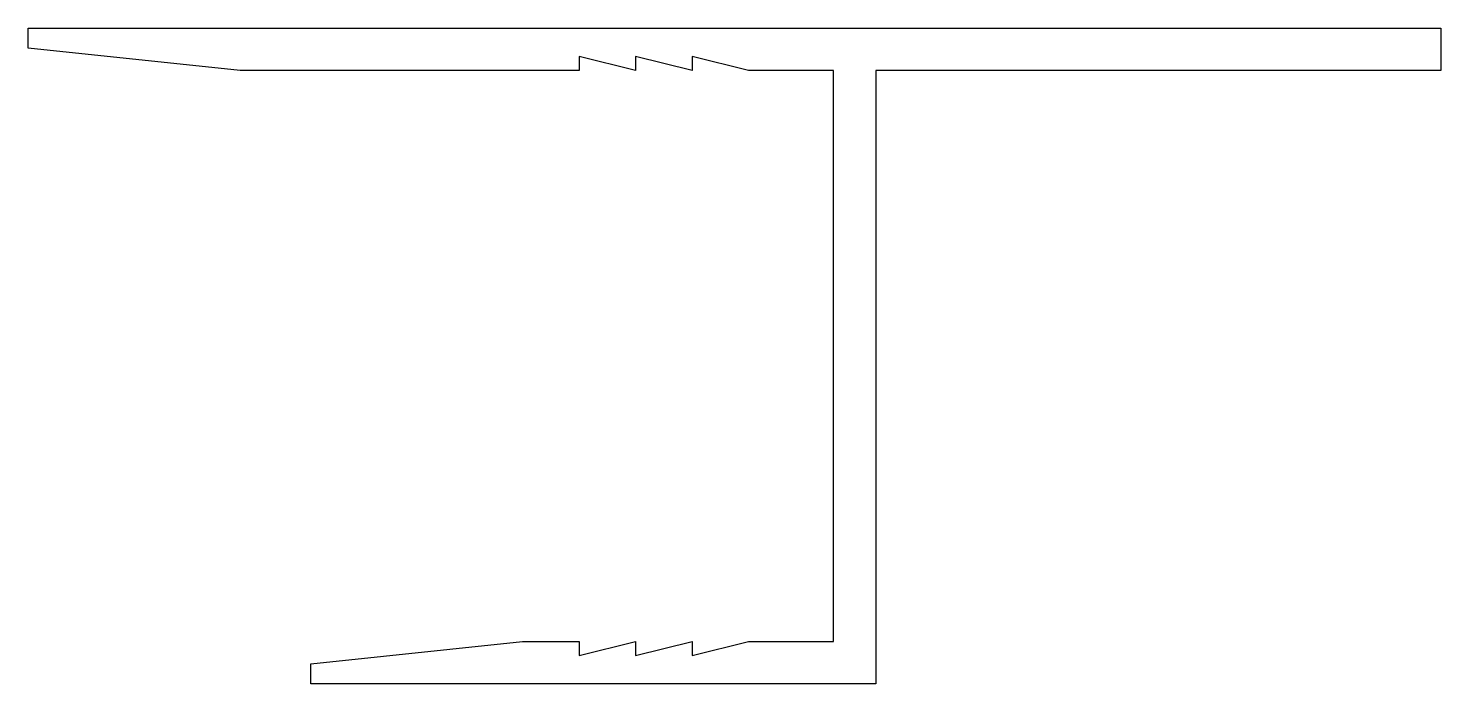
# Model space of a CAD drawing. Extents: x 356.6 to 406.6, y 198.8 to 222.
import ezdxf

# ---------------------------------------------------------------- set-up
doc = ezdxf.new("R2010")
doc.units = 0
doc.layers.get('0').update_dxf_attribs({"linetype": 'CONTINUOUS'})

msp = doc.modelspace()

# ---------------------------------------------------------------- linework, layer by layer
at = {"color": 0}
msp.add_lwpolyline([(376.145, 199.849), (378.145, 200.349), (378.145, 199.849), (380.145, 200.349), (380.145, 199.849), (382.145, 200.349), (385.145, 200.349), (385.145, 220.549), (382.145, 220.549), (380.145, 221.049), (380.145, 220.549), (378.145, 221.049), (378.145, 220.549), (376.145, 221.049), (376.145, 220.549), (364.145, 220.549), (356.645, 221.349), (356.645, 222.049), (406.645, 222.049), (406.645, 220.549), (386.645, 220.549), (386.645, 198.849), (366.645, 198.849), (366.645, 199.549), (374.145, 200.349), (376.145, 200.349)], close=True, dxfattribs=at)

doc.saveas('drawing.dxf')
